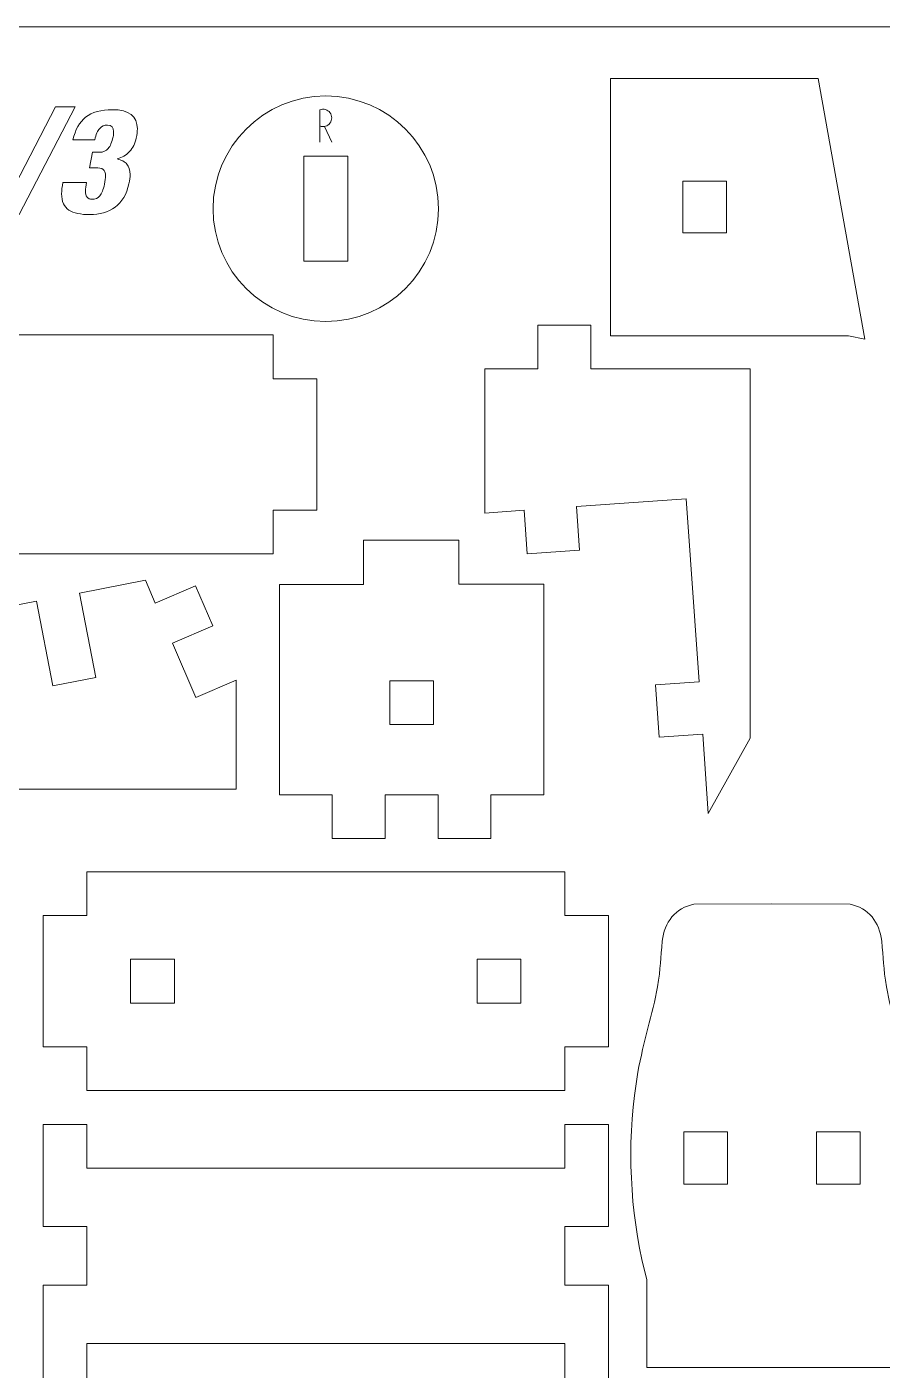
# Model space of a CAD drawing. Header units: centimetres. Extents: x -47.5 to 47.5, y -14.5 to 14.5.
# Drawn here: x -2.49 to 2.5, y -7.33 to 0.49 of the extents above; entities that cross this region are included whole.
import ezdxf

# ---------------------------------------------------------------- set-up
doc = ezdxf.new("R2010")
doc.units = ezdxf.units.CM
doc.header["$MEASUREMENT"] = 0
doc.layers.add('Camada 1', color=7, linetype='Continuous')

msp = doc.modelspace()

# ---------------------------------------------------------------- linework, layer by layer
at = {"layer": 'Camada 1', "color": 6, "lineweight": 9}
msp.add_open_spline([(-9.2, 0.4919), (-9.2, 0.4919), (9.2, 0.4919), (9.2, 0.4919), (9.2, 0.4919), (9.365, 0.4919), (9.5, 0.3569), (9.5, 0.1919), (9.5, 0.1919), (9.5, 0.1919), (9.5, -14.2), (9.5, -14.2), (9.5, -14.2), (9.5, -14.365), (9.365, -14.5), (9.2, -14.5), (9.2, -14.5), (9.2, -14.5), (-9.2, -14.5), (-9.2, -14.5), (-9.2, -14.5), (-9.365, -14.5), (-9.5, -14.365), (-9.5, -14.2), (-9.5, -14.2), (-9.5, -14.2), (-9.5, 0.1919), (-9.5, 0.1919), (-9.5, 0.1919), (-9.5, 0.3569), (-9.365, 0.4919), (-9.2, 0.4919)], degree=3, knots=[0, 0, 0, 0, 0.1111111, 0.1111111, 0.1111111, 0.1111111, 0.2222222, 0.2222222, 0.2222222, 0.2222222, 0.3333333, 0.3333333, 0.3333333, 0.3333333, 0.4444444, 0.4444444, 0.4444444, 0.4444444, 0.5555556, 0.5555556, 0.5555556, 0.5555556, 0.6666667, 0.6666667, 0.6666667, 0.6666667, 0.7777778, 0.7777778, 0.7777778, 0.7777778, 1, 1, 1, 1], dxfattribs=at)
at = {"layer": 'Camada 1', "lineweight": 9}
for points, knots in [([(2.3003, -1.3073), (2.3003, -1.3073), (2.39484, -1.32735), (2.39484, -1.32735), (2.39484, -1.32735), (2.39484, -1.32735), (2.12276, 0.19188), (2.12276, 0.19188), (2.12276, 0.19188), (2.12276, 0.19188), (0.91329, 0.19187), (0.91329, 0.19187), (0.91329, 0.19187), (0.91329, 0.19187), (0.9133, -1.30732), (0.9133, -1.30732), (0.9133, -1.30732), (0.9133, -1.30732), (2.3003, -1.3073), (2.3003, -1.3073)], [0, 0, 0, 0, 0.1666667, 0.1666667, 0.1666667, 0.1666667, 0.3333333, 0.3333333, 0.3333333, 0.3333333, 0.5, 0.5, 0.5, 0.5, 0.6666667, 0.6666667, 0.6666667, 0.6666667, 1, 1, 1, 1]), ([(-0.74593, 0.08921), (-0.38311, 0.08921), (-0.08899, -0.20491), (-0.08899, -0.56773), (-0.08899, -0.56773), (-0.08899, -0.93056), (-0.38311, -1.22469), (-0.74593, -1.22469), (-0.74593, -1.22469), (-1.10875, -1.22469), (-1.40288, -0.93056), (-1.40288, -0.56773), (-1.40288, -0.56773), (-1.40288, -0.20491), (-1.10875, 0.08921), (-0.74593, 0.08921)], [0, 0, 0, 0, 0.2, 0.2, 0.2, 0.2, 0.4, 0.4, 0.4, 0.4, 0.6, 0.6, 0.6, 0.6, 1, 1, 1, 1]), ([(0.40947, -2.32427), (0.40947, -2.32427), (0.42727, -2.57868), (0.42727, -2.57868), (0.42727, -2.57868), (0.42727, -2.57868), (0.73256, -2.55734), (0.73256, -2.55734), (0.73256, -2.55734), (0.73256, -2.55734), (0.71478, -2.30292), (0.71478, -2.30292), (0.71478, -2.30292), (0.71478, -2.30292), (1.35465, -2.2582), (1.35465, -2.2582), (1.35465, -2.2582), (1.35465, -2.2582), (1.42911, -3.32315), (1.42911, -3.32315), (1.42911, -3.32315), (1.42911, -3.32315), (1.17471, -3.34094), (1.17471, -3.34094), (1.17471, -3.34094), (1.17471, -3.34094), (1.19605, -3.64623), (1.19605, -3.64623), (1.19605, -3.64623), (1.19605, -3.64623), (1.45047, -3.62842), (1.45047, -3.62842), (1.45047, -3.62842), (1.45047, -3.62842), (1.48276, -4.09031), (1.48276, -4.09031), (1.48276, -4.09031), (1.48276, -4.09031), (1.72749, -3.65141), (1.72749, -3.65141), (1.72749, -3.65141), (1.72749, -3.65141), (1.72749, -1.5002), (1.72749, -1.5002), (1.72749, -1.5002), (1.72749, -1.5002), (0.79937, -1.5002), (0.79937, -1.5002), (0.79937, -1.5002), (0.79937, -1.5002), (0.79937, -1.24516), (0.79937, -1.24516), (0.79937, -1.24516), (0.79937, -1.24516), (0.49, -1.24516), (0.49, -1.24516), (0.49, -1.24516), (0.49, -1.24516), (0.49, -1.5002), (0.49, -1.5002), (0.49, -1.5002), (0.49, -1.5002), (0.18063, -1.5002), (0.18063, -1.5002), (0.18063, -1.5002), (0.18063, -1.5002), (0.18063, -2.34029), (0.18063, -2.34029), (0.18063, -2.34029), (0.18063, -2.34029), (0.40947, -2.32427), (0.40947, -2.32427)], [0, 0, 0, 0, 0.0526316, 0.0526316, 0.0526316, 0.0526316, 0.1052632, 0.1052632, 0.1052632, 0.1052632, 0.1578947, 0.1578947, 0.1578947, 0.1578947, 0.2105263, 0.2105263, 0.2105263, 0.2105263, 0.2631579, 0.2631579, 0.2631579, 0.2631579, 0.3157895, 0.3157895, 0.3157895, 0.3157895, 0.3684211, 0.3684211, 0.3684211, 0.3684211, 0.4210526, 0.4210526, 0.4210526, 0.4210526, 0.4736842, 0.4736842, 0.4736842, 0.4736842, 0.5263158, 0.5263158, 0.5263158, 0.5263158, 0.5789474, 0.5789474, 0.5789474, 0.5789474, 0.6315789, 0.6315789, 0.6315789, 0.6315789, 0.6842105, 0.6842105, 0.6842105, 0.6842105, 0.7368421, 0.7368421, 0.7368421, 0.7368421, 0.7894737, 0.7894737, 0.7894737, 0.7894737, 0.8421053, 0.8421053, 0.8421053, 0.8421053, 0.8947368, 0.8947368, 0.8947368, 0.8947368, 1, 1, 1, 1]), ([(-1.05346, -2.32277), (-1.05346, -2.32277), (-1.05346, -2.5778), (-1.05346, -2.5778), (-1.05346, -2.5778), (-1.05346, -2.5778), (-3.58339, -2.5778), (-3.58339, -2.5778), (-3.58339, -2.5778), (-3.58339, -2.5778), (-3.58339, -2.83284), (-3.58339, -2.83284), (-3.58339, -2.83284), (-3.58339, -2.83284), (-3.83843, -2.83284), (-3.83843, -2.83284), (-3.83843, -2.83284), (-3.83843, -2.83284), (-3.83843, -2.32277), (-3.83843, -2.32277), (-3.83843, -2.32277), (-3.83843, -2.32277), (-4.09346, -2.32277), (-4.09346, -2.32277), (-4.09346, -2.32277), (-4.09346, -2.32277), (-4.09346, -1.55766), (-4.09346, -1.55766), (-4.09346, -1.55766), (-4.09346, -1.55766), (-3.83843, -1.55766), (-3.83843, -1.55766), (-3.83843, -1.55766), (-3.83843, -1.55766), (-3.83843, -1.30264), (-3.83843, -1.30264), (-3.83843, -1.30264), (-3.83843, -1.30264), (-1.05346, -1.30264), (-1.05346, -1.30264), (-1.05346, -1.30264), (-1.05346, -1.30264), (-1.05346, -1.55766), (-1.05346, -1.55766), (-1.05346, -1.55766), (-1.05346, -1.55766), (-0.79843, -1.55766), (-0.79843, -1.55766), (-0.79843, -1.55766), (-0.79843, -1.55766), (-0.79843, -2.32277), (-0.79843, -2.32277), (-0.79843, -2.32277), (-0.79843, -2.32277), (-1.05346, -2.32277), (-1.05346, -2.32277)], [0, 0, 0, 0, 0.0666667, 0.0666667, 0.0666667, 0.0666667, 0.1333333, 0.1333333, 0.1333333, 0.1333333, 0.2, 0.2, 0.2, 0.2, 0.2666667, 0.2666667, 0.2666667, 0.2666667, 0.3333333, 0.3333333, 0.3333333, 0.3333333, 0.4, 0.4, 0.4, 0.4, 0.4666667, 0.4666667, 0.4666667, 0.4666667, 0.5333333, 0.5333333, 0.5333333, 0.5333333, 0.6, 0.6, 0.6, 0.6, 0.6666667, 0.6666667, 0.6666667, 0.6666667, 0.7333333, 0.7333333, 0.7333333, 0.7333333, 0.8, 0.8, 0.8, 0.8, 0.8666667, 0.8666667, 0.8666667, 0.8666667, 1, 1, 1, 1]), ([(-1.01598, -2.7559), (-1.01598, -2.7559), (-1.01598, -3.9816), (-1.01598, -3.9816), (-1.01598, -3.9816), (-1.01598, -3.9816), (-0.70797, -3.9816), (-0.70797, -3.9816), (-0.70797, -3.9816), (-0.70797, -3.9816), (-0.70797, -4.23657), (-0.70797, -4.23657), (-0.70797, -4.23657), (-0.70797, -4.23657), (-0.39995, -4.23657), (-0.39995, -4.23657), (-0.39995, -4.23657), (-0.39995, -4.23657), (-0.39995, -3.9816), (-0.39995, -3.9816), (-0.39995, -3.9816), (-0.39995, -3.9816), (-0.09192, -3.9816), (-0.09192, -3.9816), (-0.09192, -3.9816), (-0.09192, -3.9816), (-0.09192, -4.23657), (-0.09192, -4.23657), (-0.09192, -4.23657), (-0.09192, -4.23657), (0.2161, -4.23657), (0.2161, -4.23657), (0.2161, -4.23657), (0.2161, -4.23657), (0.2161, -3.9816), (0.2161, -3.9816), (0.2161, -3.9816), (0.2161, -3.9816), (0.52411, -3.9816), (0.52411, -3.9816), (0.52411, -3.9816), (0.52411, -3.9816), (0.52411, -2.75388), (0.52411, -2.75388), (0.52411, -2.75388), (0.52411, -2.75388), (0.02847, -2.75388), (0.02847, -2.75388), (0.02847, -2.75388), (0.02847, -2.75388), (0.02847, -2.49891), (0.02847, -2.49891), (0.02847, -2.49891), (0.02847, -2.49891), (-0.5254, -2.49891), (-0.5254, -2.49891), (-0.5254, -2.49891), (-0.5254, -2.49891), (-0.5254, -2.7559), (-0.5254, -2.7559), (-0.5254, -2.7559), (-0.5254, -2.7559), (-1.01598, -2.7559), (-1.01598, -2.7559)], [0, 0, 0, 0, 0.0588235, 0.0588235, 0.0588235, 0.0588235, 0.1176471, 0.1176471, 0.1176471, 0.1176471, 0.1764706, 0.1764706, 0.1764706, 0.1764706, 0.2352941, 0.2352941, 0.2352941, 0.2352941, 0.2941176, 0.2941176, 0.2941176, 0.2941176, 0.3529412, 0.3529412, 0.3529412, 0.3529412, 0.4117647, 0.4117647, 0.4117647, 0.4117647, 0.4705882, 0.4705882, 0.4705882, 0.4705882, 0.5294118, 0.5294118, 0.5294118, 0.5294118, 0.5882353, 0.5882353, 0.5882353, 0.5882353, 0.6470588, 0.6470588, 0.6470588, 0.6470588, 0.7058824, 0.7058824, 0.7058824, 0.7058824, 0.7647059, 0.7647059, 0.7647059, 0.7647059, 0.8235294, 0.8235294, 0.8235294, 0.8235294, 0.8823529, 0.8823529, 0.8823529, 0.8823529, 1, 1, 1, 1]), ([(-3.76852, -3.47595), (-3.76852, -3.47595), (-4.02348, -3.47595), (-4.02348, -3.47595), (-4.02348, -3.47595), (-4.02348, -3.47595), (-4.02348, -3.71228), (-4.02348, -3.71228), (-4.02348, -3.71228), (-4.02348, -3.71228), (-3.76852, -3.71228), (-3.76852, -3.71228), (-3.76852, -3.71228), (-3.76852, -3.71228), (-3.76852, -3.94858), (-3.76852, -3.94858), (-3.76852, -3.94858), (-3.76852, -3.94858), (-3.20346, -3.94858), (-3.20346, -3.94858), (-3.20346, -3.94858), (-3.20346, -3.94858), (-3.20346, -4.20355), (-3.20346, -4.20355), (-3.20346, -4.20355), (-3.20346, -4.20355), (-2.79553, -4.20355), (-2.79553, -4.20355), (-2.79553, -4.20355), (-2.79553, -4.20355), (-2.79553, -3.94858), (-2.79553, -3.94858), (-2.79553, -3.94858), (-2.79553, -3.94858), (-1.2684, -3.94858), (-1.2684, -3.94858), (-1.2684, -3.94858), (-1.2684, -3.94858), (-1.2684, -3.31315), (-1.2684, -3.31315), (-1.2684, -3.31315), (-1.2684, -3.31315), (-1.50244, -3.41428), (-1.50244, -3.41428), (-1.50244, -3.41428), (-1.50244, -3.41428), (-1.63875, -3.09887), (-1.63875, -3.09887), (-1.63875, -3.09887), (-1.63875, -3.09887), (-1.4047, -2.99773), (-1.4047, -2.99773), (-1.4047, -2.99773), (-1.4047, -2.99773), (-1.50585, -2.76369), (-1.50585, -2.76369), (-1.50585, -2.76369), (-1.50585, -2.76369), (-1.73989, -2.86483), (-1.73989, -2.86483), (-1.73989, -2.86483), (-1.73989, -2.86483), (-1.79734, -2.73192), (-1.79734, -2.73192), (-1.79734, -2.73192), (-1.79734, -2.73192), (-2.18174, -2.8063), (-2.18174, -2.8063), (-2.18174, -2.8063), (-2.18174, -2.8063), (-2.08633, -3.29938), (-2.08633, -3.29938), (-2.08633, -3.29938), (-2.08633, -3.29938), (-2.33665, -3.34782), (-2.33665, -3.34782), (-2.33665, -3.34782), (-2.33665, -3.34782), (-2.43206, -2.85474), (-2.43206, -2.85474), (-2.43206, -2.85474), (-2.43206, -2.85474), (-3.28766, -3.0203), (-3.28766, -3.0203), (-3.28766, -3.0203), (-3.28766, -3.0203), (-3.07911, -3.45198), (-3.07911, -3.45198), (-3.07911, -3.45198), (-3.07911, -3.45198), (-3.30869, -3.56289), (-3.30869, -3.56289), (-3.30869, -3.56289), (-3.30869, -3.56289), (-3.5266, -3.11183), (-3.5266, -3.11183), (-3.5266, -3.11183), (-3.5266, -3.11183), (-3.76852, -3.23965), (-3.76852, -3.23965), (-3.76852, -3.23965), (-3.76852, -3.23965), (-3.76852, -3.47595), (-3.76852, -3.47595)], [0, 0, 0, 0, 0.037037, 0.037037, 0.037037, 0.037037, 0.0740741, 0.0740741, 0.0740741, 0.0740741, 0.1111111, 0.1111111, 0.1111111, 0.1111111, 0.1481481, 0.1481481, 0.1481481, 0.1481481, 0.1851852, 0.1851852, 0.1851852, 0.1851852, 0.2222222, 0.2222222, 0.2222222, 0.2222222, 0.2592593, 0.2592593, 0.2592593, 0.2592593, 0.2962963, 0.2962963, 0.2962963, 0.2962963, 0.3333333, 0.3333333, 0.3333333, 0.3333333, 0.3703704, 0.3703704, 0.3703704, 0.3703704, 0.4074074, 0.4074074, 0.4074074, 0.4074074, 0.4444444, 0.4444444, 0.4444444, 0.4444444, 0.4814815, 0.4814815, 0.4814815, 0.4814815, 0.5185185, 0.5185185, 0.5185185, 0.5185185, 0.5555556, 0.5555556, 0.5555556, 0.5555556, 0.5925926, 0.5925926, 0.5925926, 0.5925926, 0.6296296, 0.6296296, 0.6296296, 0.6296296, 0.6666667, 0.6666667, 0.6666667, 0.6666667, 0.7037037, 0.7037037, 0.7037037, 0.7037037, 0.7407407, 0.7407407, 0.7407407, 0.7407407, 0.7777778, 0.7777778, 0.7777778, 0.7777778, 0.8148148, 0.8148148, 0.8148148, 0.8148148, 0.8518519, 0.8518519, 0.8518519, 0.8518519, 0.8888889, 0.8888889, 0.8888889, 0.8888889, 0.9259259, 0.9259259, 0.9259259, 0.9259259, 1, 1, 1, 1]), ([(0.64655, -5.45027), (0.64655, -5.45027), (0.90157, -5.45027), (0.90157, -5.45027), (0.90157, -5.45027), (0.90157, -5.45027), (0.90157, -4.68517), (0.90157, -4.68517), (0.90157, -4.68517), (0.90157, -4.68517), (0.64655, -4.68517), (0.64655, -4.68517), (0.64655, -4.68517), (0.64655, -4.68517), (0.64655, -4.43013), (0.64655, -4.43013), (0.64655, -4.43013), (0.64655, -4.43013), (-2.13842, -4.43013), (-2.13842, -4.43013), (-2.13842, -4.43013), (-2.13842, -4.43013), (-2.13842, -4.68517), (-2.13842, -4.68517), (-2.13842, -4.68517), (-2.13842, -4.68517), (-2.39345, -4.68517), (-2.39345, -4.68517), (-2.39345, -4.68517), (-2.39345, -4.68517), (-2.39345, -5.45027), (-2.39345, -5.45027), (-2.39345, -5.45027), (-2.39345, -5.45027), (-2.13842, -5.45027), (-2.13842, -5.45027), (-2.13842, -5.45027), (-2.13842, -5.45027), (-2.13842, -5.70533), (-2.13842, -5.70533), (-2.13842, -5.70533), (-2.13842, -5.70533), (0.64655, -5.70533), (0.64655, -5.70533), (0.64655, -5.70533), (0.64655, -5.70533), (0.64655, -5.45027), (0.64655, -5.45027)], [0, 0, 0, 0, 0.0769231, 0.0769231, 0.0769231, 0.0769231, 0.1538462, 0.1538462, 0.1538462, 0.1538462, 0.2307692, 0.2307692, 0.2307692, 0.2307692, 0.3076923, 0.3076923, 0.3076923, 0.3076923, 0.3846154, 0.3846154, 0.3846154, 0.3846154, 0.4615385, 0.4615385, 0.4615385, 0.4615385, 0.5384615, 0.5384615, 0.5384615, 0.5384615, 0.6153846, 0.6153846, 0.6153846, 0.6153846, 0.6923077, 0.6923077, 0.6923077, 0.6923077, 0.7692308, 0.7692308, 0.7692308, 0.7692308, 0.8461538, 0.8461538, 0.8461538, 0.8461538, 1, 1, 1, 1]), ([(1.85406, -7.31843), (1.85406, -7.31843), (1.125, -7.31843), (1.125, -7.31843), (1.125, -7.31843), (1.125, -7.31843), (1.125, -6.80837), (1.125, -6.80837), (1.125, -6.80837), (1.125, -6.80837), (1.09637, -6.6897), (1.09637, -6.6897), (1.09637, -6.6897), (1.01876, -6.33461), (1.01062, -5.95631), (1.07288, -5.5982), (1.07288, -5.5982), (1.10457, -5.41589), (1.15937, -5.26176), (1.18697, -5.09999), (1.18697, -5.09999), (1.20573, -4.99003), (1.20446, -4.93299), (1.21462, -4.83432), (1.21462, -4.83432), (1.22592, -4.72472), (1.29281, -4.63984), (1.3991, -4.61924), (1.3991, -4.61924), (1.3991, -4.61924), (1.85406, -4.61704), (1.85406, -4.61704), (1.85406, -4.61704), (1.85406, -4.61704), (2.30904, -4.61924), (2.30904, -4.61924), (2.30904, -4.61924), (2.41532, -4.63984), (2.48221, -4.72472), (2.49351, -4.83432), (2.49351, -4.83432), (2.50368, -4.93299), (2.50241, -4.99003), (2.52116, -5.09999), (2.52116, -5.09999), (2.54876, -5.26176), (2.60357, -5.41589), (2.63526, -5.5982), (2.63526, -5.5982), (2.69751, -5.95631), (2.68937, -6.33461), (2.61176, -6.6897), (2.61176, -6.6897), (2.61176, -6.6897), (2.58315, -6.80837), (2.58315, -6.80837), (2.58315, -6.80837), (2.58315, -6.80837), (2.58315, -7.31843), (2.58315, -7.31843), (2.58315, -7.31843), (2.58315, -7.31843), (1.85406, -7.31843), (1.85406, -7.31843)], [0, 0, 0, 0, 0.0588235, 0.0588235, 0.0588235, 0.0588235, 0.1176471, 0.1176471, 0.1176471, 0.1176471, 0.1764706, 0.1764706, 0.1764706, 0.1764706, 0.2352941, 0.2352941, 0.2352941, 0.2352941, 0.2941176, 0.2941176, 0.2941176, 0.2941176, 0.3529412, 0.3529412, 0.3529412, 0.3529412, 0.4117647, 0.4117647, 0.4117647, 0.4117647, 0.4705882, 0.4705882, 0.4705882, 0.4705882, 0.5294118, 0.5294118, 0.5294118, 0.5294118, 0.5882353, 0.5882353, 0.5882353, 0.5882353, 0.6470588, 0.6470588, 0.6470588, 0.6470588, 0.7058824, 0.7058824, 0.7058824, 0.7058824, 0.7647059, 0.7647059, 0.7647059, 0.7647059, 0.8235294, 0.8235294, 0.8235294, 0.8235294, 0.8823529, 0.8823529, 0.8823529, 0.8823529, 1, 1, 1, 1]), ([(0.64655, -7.43284), (0.64655, -7.43284), (0.90157, -7.43284), (0.90157, -7.43284), (0.90157, -7.43284), (0.90157, -7.43284), (0.90157, -6.83776), (0.90157, -6.83776), (0.90157, -6.83776), (0.90157, -6.83776), (0.64655, -6.83776), (0.64655, -6.83776), (0.64655, -6.83776), (0.64655, -6.83776), (0.64655, -6.49773), (0.64655, -6.49773), (0.64655, -6.49773), (0.64655, -6.49773), (0.90157, -6.49773), (0.90157, -6.49773), (0.90157, -6.49773), (0.90157, -6.49773), (0.90157, -5.90264), (0.90157, -5.90264), (0.90157, -5.90264), (0.90157, -5.90264), (0.64655, -5.90264), (0.64655, -5.90264), (0.64655, -5.90264), (0.64655, -5.90264), (0.64655, -6.15767), (0.64655, -6.15767), (0.64655, -6.15767), (0.64655, -6.15767), (-2.13842, -6.15767), (-2.13842, -6.15767), (-2.13842, -6.15767), (-2.13842, -6.15767), (-2.13842, -5.90264), (-2.13842, -5.90264), (-2.13842, -5.90264), (-2.13842, -5.90264), (-2.39345, -5.90264), (-2.39345, -5.90264), (-2.39345, -5.90264), (-2.39345, -5.90264), (-2.39345, -6.49773), (-2.39345, -6.49773), (-2.39345, -6.49773), (-2.39345, -6.49773), (-2.13842, -6.49773), (-2.13842, -6.49773), (-2.13842, -6.49773), (-2.13842, -6.49773), (-2.13842, -6.83776), (-2.13842, -6.83776), (-2.13842, -6.83776), (-2.13842, -6.83776), (-2.39345, -6.83776), (-2.39345, -6.83776), (-2.39345, -6.83776), (-2.39345, -6.83776), (-2.39345, -7.43284), (-2.39345, -7.43284), (-2.39345, -7.43284), (-2.39345, -7.43284), (-2.13842, -7.43284), (-2.13842, -7.43284), (-2.13842, -7.43284), (-2.13842, -7.43284), (-2.13842, -7.1778), (-2.13842, -7.1778), (-2.13842, -7.1778), (-2.13842, -7.1778), (0.64655, -7.1778), (0.64655, -7.1778), (0.64655, -7.1778), (0.64655, -7.1778), (0.64655, -7.43284), (0.64655, -7.43284)], [0, 0, 0, 0, 0.047619, 0.047619, 0.047619, 0.047619, 0.0952381, 0.0952381, 0.0952381, 0.0952381, 0.1428571, 0.1428571, 0.1428571, 0.1428571, 0.1904762, 0.1904762, 0.1904762, 0.1904762, 0.2380952, 0.2380952, 0.2380952, 0.2380952, 0.2857143, 0.2857143, 0.2857143, 0.2857143, 0.3333333, 0.3333333, 0.3333333, 0.3333333, 0.3809524, 0.3809524, 0.3809524, 0.3809524, 0.4285714, 0.4285714, 0.4285714, 0.4285714, 0.4761905, 0.4761905, 0.4761905, 0.4761905, 0.5238095, 0.5238095, 0.5238095, 0.5238095, 0.5714286, 0.5714286, 0.5714286, 0.5714286, 0.6190476, 0.6190476, 0.6190476, 0.6190476, 0.6666667, 0.6666667, 0.6666667, 0.6666667, 0.7142857, 0.7142857, 0.7142857, 0.7142857, 0.7619048, 0.7619048, 0.7619048, 0.7619048, 0.8095238, 0.8095238, 0.8095238, 0.8095238, 0.8571429, 0.8571429, 0.8571429, 0.8571429, 0.9047619, 0.9047619, 0.9047619, 0.9047619, 1, 1, 1, 1])]:
    msp.add_open_spline(points, degree=3, knots=knots, dxfattribs=at)
at = {"layer": 'Camada 1', "color": 5, "lineweight": 9}
for points, knots in [([(-2.64758, -0.60194), (-2.64758, -0.60194), (-2.53243, -0.60194), (-2.53243, -0.60194), (-2.53243, -0.60194), (-2.53243, -0.60194), (-2.20562, 0.02629), (-2.20562, 0.02629), (-2.20562, 0.02629), (-2.20562, 0.02629), (-2.32077, 0.02629), (-2.32077, 0.02629), (-2.32077, 0.02629), (-2.32077, 0.02629), (-2.64758, -0.60194), (-2.64758, -0.60194)], [0, 0, 0, 0, 0.2, 0.2, 0.2, 0.2, 0.4, 0.4, 0.4, 0.4, 0.6, 0.6, 0.6, 0.6, 1, 1, 1, 1]), ([(-2.27758, -0.41398), (-2.28266, -0.43882), (-2.2852, -0.46082), (-2.2852, -0.48002), (-2.2852, -0.48002), (-2.2852, -0.52574), (-2.27123, -0.55748), (-2.24329, -0.57527), (-2.24329, -0.57527), (-2.21535, -0.59305), (-2.17429, -0.60194), (-2.1201, -0.60194), (-2.1201, -0.60194), (-2.06366, -0.60194), (-2.01497, -0.58727), (-1.97405, -0.55792), (-1.97405, -0.55792), (-1.93313, -0.52857), (-1.90618, -0.48313), (-1.89319, -0.4216), (-1.89319, -0.4216), (-1.88868, -0.40128), (-1.88642, -0.3835), (-1.88642, -0.36826), (-1.88642, -0.36826), (-1.88642, -0.34285), (-1.89249, -0.32282), (-1.90462, -0.30815), (-1.90462, -0.30815), (-1.91676, -0.29347), (-1.93581, -0.28331), (-1.96178, -0.27766), (-1.96178, -0.27766), (-1.96178, -0.27766), (-1.96093, -0.27598), (-1.96093, -0.27598), (-1.96093, -0.27598), (-1.93271, -0.26976), (-1.90886, -0.25594), (-1.88938, -0.23448), (-1.88938, -0.23448), (-1.86991, -0.21304), (-1.85679, -0.18679), (-1.85001, -0.15575), (-1.85001, -0.15575), (-1.84606, -0.13599), (-1.84409, -0.11821), (-1.84409, -0.10241), (-1.84409, -0.10241), (-1.84409, -0.0279), (-1.89235, 0.00935), (-1.98887, 0.00935), (-1.98887, 0.00935), (-2.05547, 0.00935), (-2.10768, -0.00532), (-2.1455, -0.03467), (-2.1455, -0.03467), (-2.18163, -0.0629), (-2.20618, -0.10692), (-2.21916, -0.16675), (-2.21916, -0.16675), (-2.21916, -0.16675), (-2.09216, -0.16675), (-2.09216, -0.16675), (-2.09216, -0.16675), (-2.08539, -0.13515), (-2.07579, -0.11284), (-2.06338, -0.09987), (-2.06338, -0.09987), (-2.05096, -0.08689), (-2.036, -0.08038), (-2.0185, -0.08038), (-2.0185, -0.08038), (-1.99423, -0.08038), (-1.9821, -0.09309), (-1.9821, -0.11848), (-1.9821, -0.11848), (-1.9821, -0.12696), (-1.98322, -0.13712), (-1.98548, -0.14897), (-1.98548, -0.14897), (-1.99226, -0.17946), (-2.00171, -0.20202), (-2.01385, -0.21671), (-2.01385, -0.21671), (-2.02598, -0.23137), (-2.04334, -0.23871), (-2.06592, -0.23871), (-2.06592, -0.23871), (-2.06592, -0.23871), (-2.10486, -0.23871), (-2.10486, -0.23871), (-2.10486, -0.23871), (-2.10486, -0.23871), (-2.12349, -0.32847), (-2.12349, -0.32847), (-2.12349, -0.32847), (-2.12349, -0.32847), (-2.08962, -0.32847), (-2.08962, -0.32847), (-2.08962, -0.32847), (-2.06817, -0.32847), (-2.05279, -0.33186), (-2.04348, -0.33863), (-2.04348, -0.33863), (-2.03417, -0.3454), (-2.02951, -0.35782), (-2.02951, -0.37588), (-2.02951, -0.37588), (-2.02951, -0.38829), (-2.03148, -0.40439), (-2.03544, -0.42413), (-2.03544, -0.42413), (-2.04277, -0.45688), (-2.05209, -0.47974), (-2.06338, -0.49272), (-2.06338, -0.49272), (-2.07466, -0.5057), (-2.08962, -0.5122), (-2.10825, -0.5122), (-2.10825, -0.5122), (-2.1218, -0.5122), (-2.13153, -0.50796), (-2.13746, -0.4995), (-2.13746, -0.4995), (-2.14339, -0.49103), (-2.14635, -0.47918), (-2.14635, -0.46393), (-2.14635, -0.46393), (-2.14635, -0.45039), (-2.14437, -0.43374), (-2.14042, -0.41398), (-2.14042, -0.41398), (-2.14042, -0.41398), (-2.27758, -0.41398), (-2.27758, -0.41398)], [0, 0, 0, 0, 0.0285714, 0.0285714, 0.0285714, 0.0285714, 0.0571429, 0.0571429, 0.0571429, 0.0571429, 0.0857143, 0.0857143, 0.0857143, 0.0857143, 0.1142857, 0.1142857, 0.1142857, 0.1142857, 0.1428571, 0.1428571, 0.1428571, 0.1428571, 0.1714286, 0.1714286, 0.1714286, 0.1714286, 0.2, 0.2, 0.2, 0.2, 0.2285714, 0.2285714, 0.2285714, 0.2285714, 0.2571429, 0.2571429, 0.2571429, 0.2571429, 0.2857143, 0.2857143, 0.2857143, 0.2857143, 0.3142857, 0.3142857, 0.3142857, 0.3142857, 0.3428571, 0.3428571, 0.3428571, 0.3428571, 0.3714286, 0.3714286, 0.3714286, 0.3714286, 0.4, 0.4, 0.4, 0.4, 0.4285714, 0.4285714, 0.4285714, 0.4285714, 0.4571429, 0.4571429, 0.4571429, 0.4571429, 0.4857143, 0.4857143, 0.4857143, 0.4857143, 0.5142857, 0.5142857, 0.5142857, 0.5142857, 0.5428571, 0.5428571, 0.5428571, 0.5428571, 0.5714286, 0.5714286, 0.5714286, 0.5714286, 0.6, 0.6, 0.6, 0.6, 0.6285714, 0.6285714, 0.6285714, 0.6285714, 0.6571429, 0.6571429, 0.6571429, 0.6571429, 0.6857143, 0.6857143, 0.6857143, 0.6857143, 0.7142857, 0.7142857, 0.7142857, 0.7142857, 0.7428571, 0.7428571, 0.7428571, 0.7428571, 0.7714286, 0.7714286, 0.7714286, 0.7714286, 0.8, 0.8, 0.8, 0.8, 0.8285714, 0.8285714, 0.8285714, 0.8285714, 0.8571429, 0.8571429, 0.8571429, 0.8571429, 0.8857143, 0.8857143, 0.8857143, 0.8857143, 0.9142857, 0.9142857, 0.9142857, 0.9142857, 0.9428571, 0.9428571, 0.9428571, 0.9428571, 1, 1, 1, 1]), ([(-0.78044, -0.17983), (-0.78044, -0.17983), (-0.78044, 0.00869), (-0.78044, 0.00869), (-0.78044, 0.00869), (-0.75934, 0.01694), (-0.73533, 0.01017), (-0.72166, -0.0079), (-0.72166, -0.0079), (-0.708, -0.02596), (-0.708, -0.05091), (-0.72166, -0.06898), (-0.72166, -0.06898), (-0.73533, -0.08704), (-0.75934, -0.09381), (-0.78044, -0.08557)], [0, 0, 0, 0, 0.2, 0.2, 0.2, 0.2, 0.4, 0.4, 0.4, 0.4, 0.6, 0.6, 0.6, 0.6, 1, 1, 1, 1])]:
    msp.add_open_spline(points, degree=3, knots=knots, dxfattribs=at)
msp.add_open_spline([(-0.71141, -0.17983), (-0.71141, -0.17983), (-0.75411, -0.08842), (-0.75411, -0.08842)], degree=3, dxfattribs=at)
at = {"layer": 'Camada 1', "color": 114, "lineweight": 9}
for points in [[(-0.87341, -0.26179), (-0.87341, -0.26179), (-0.61845, -0.26179), (-0.61845, -0.26179), (-0.61845, -0.26179), (-0.61845, -0.26179), (-0.61845, -0.87369), (-0.61845, -0.87369), (-0.61845, -0.87369), (-0.61845, -0.87369), (-0.87341, -0.87369), (-0.87341, -0.87369), (-0.87341, -0.87369), (-0.87341, -0.87369), (-0.87341, -0.26179), (-0.87341, -0.26179)], [(1.58888, -0.40779), (1.58888, -0.40779), (1.58888, -0.70763), (1.58888, -0.70763), (1.58888, -0.70763), (1.58888, -0.70763), (1.33391, -0.70764), (1.33391, -0.70764), (1.33391, -0.70764), (1.33391, -0.70764), (1.33391, -0.40779), (1.33391, -0.40779), (1.33391, -0.40779), (1.33391, -0.40779), (1.58888, -0.40779), (1.58888, -0.40779)], [(-0.11845, -3.57303), (-0.11845, -3.57303), (-0.37342, -3.57303), (-0.37342, -3.57303), (-0.37342, -3.57303), (-0.37342, -3.57303), (-0.37342, -3.31744), (-0.37342, -3.31744), (-0.37342, -3.31744), (-0.37342, -3.31744), (-0.11845, -3.31744), (-0.11845, -3.31744), (-0.11845, -3.31744), (-0.11845, -3.31744), (-0.11845, -3.57303), (-0.11845, -3.57303)], [(-1.88338, -5.19524), (-1.88338, -5.19524), (-1.88338, -4.94022), (-1.88338, -4.94022), (-1.88338, -4.94022), (-1.88338, -4.94022), (-1.62835, -4.94022), (-1.62835, -4.94022), (-1.62835, -4.94022), (-1.62835, -4.94022), (-1.62835, -5.19524), (-1.62835, -5.19524), (-1.62835, -5.19524), (-1.62835, -5.19524), (-1.88338, -5.19524), (-1.88338, -5.19524)], [(0.13647, -4.94022), (0.13647, -4.94022), (0.39152, -4.94022), (0.39152, -4.94022), (0.39152, -4.94022), (0.39152, -4.94022), (0.39152, -5.19524), (0.39152, -5.19524), (0.39152, -5.19524), (0.39152, -5.19524), (0.13647, -5.19524), (0.13647, -5.19524), (0.13647, -5.19524), (0.13647, -5.19524), (0.13647, -4.94022), (0.13647, -4.94022)], [(1.3405, -5.94484), (1.3405, -5.94484), (1.59554, -5.94484), (1.59554, -5.94484), (1.59554, -5.94484), (1.59554, -5.94484), (1.59554, -6.25088), (1.59554, -6.25088), (1.59554, -6.25088), (1.59554, -6.25088), (1.3405, -6.25088), (1.3405, -6.25088), (1.3405, -6.25088), (1.3405, -6.25088), (1.3405, -5.94484), (1.3405, -5.94484)], [(2.36763, -5.94484), (2.36763, -5.94484), (2.11261, -5.94484), (2.11261, -5.94484), (2.11261, -5.94484), (2.11261, -5.94484), (2.11261, -6.25088), (2.11261, -6.25088), (2.11261, -6.25088), (2.11261, -6.25088), (2.36763, -6.25088), (2.36763, -6.25088), (2.36763, -6.25088), (2.36763, -6.25088), (2.36763, -5.94484), (2.36763, -5.94484)]]:
    msp.add_open_spline(points, degree=3, knots=[0, 0, 0, 0, 0.2, 0.2, 0.2, 0.2, 0.4, 0.4, 0.4, 0.4, 0.6, 0.6, 0.6, 0.6, 1, 1, 1, 1], dxfattribs=at)

doc.saveas('drawing.dxf')
